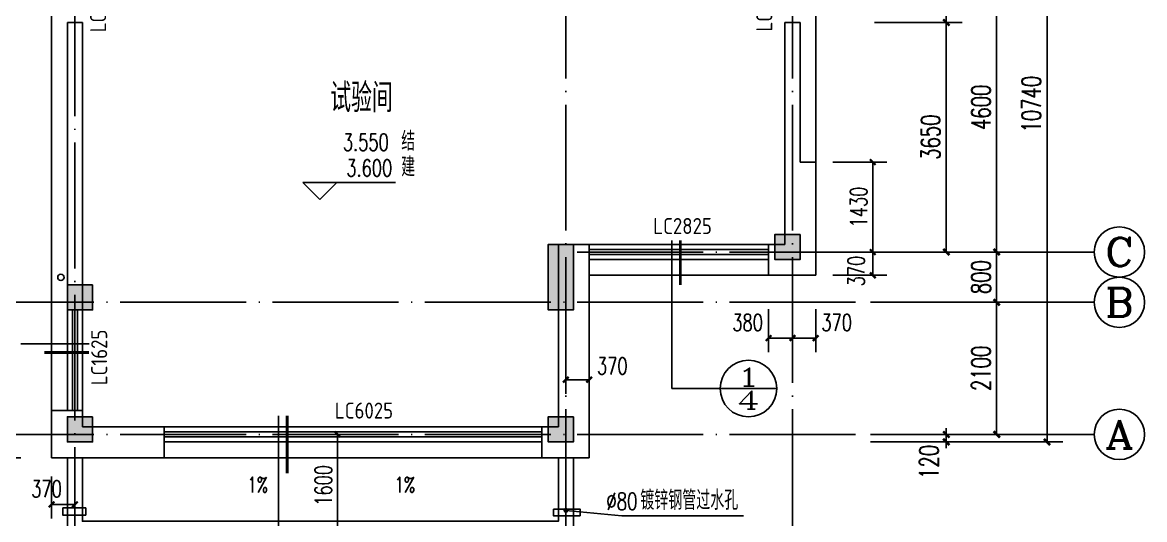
# Model space of a CAD drawing. Extents: x 79570 to 678837, y -1139230 to -612789.
# Drawn here: x 569266 to 587093, y -794049 to -786145 of the extents above; entities that cross this region are included whole.
import ezdxf
from ezdxf.enums import TextEntityAlignment as Align

# ---------------------------------------------------------------- set-up
doc = ezdxf.new("R2010")
doc.units = 0
doc.header["$LTSCALE"] = 1000
doc.header["$MEASUREMENT"] = 0
doc.linetypes.add('DOTE', pattern=[2.42, 2, -0.2, 0.02, -0.2])
for name, color, linetype in [('4', 4, 'Continuous'), ('A-注-尺寸标注......ANNO-DIMS', 90, 'Continuous'), ('A-注-尺寸标注.....ANNO-DIMS', 90, 'Continuous'), ('A-注-尺寸标注01...ANNO-DIMS-01', 95, 'Continuous'), ('A-注-房间名称.....ANNO-ROOM', 161, 'Continuous'), ('A-注-符号注释.....ANNO-IDEN', 201, 'Continuous'), ('A-注-门窗编号.....ANNO-DOWD', 81, 'Continuous'), ('A-立-线.18........ELEV-L.18', 153, 'Continuous'), ('A-立-线.25........ELEV-L.25', 141, 'Continuous'), ('A-通-墙............COMM-WALL', 50, 'Continuous'), ('A-通-结构剖线.....COMM-STRU-SECT', 20, 'Continuous'), ('A-通-轴线..........COMM-GRID', 27, 'DOTE'), ('A-通-门窗剖线......COMM-DRWD-SECT', 150, 'Continuous'), ('AXIS_TEXT', 7, 'Continuous'), ('DIM_ELEV', 3, 'Continuous'), ('DIM_LEAD', 3, 'Continuous'), ('DIM_SYMB', 3, 'Continuous'), ('PUB_TEXT', 7, 'Continuous'), ('水-VPIPE-雨水', 4, 'Continuous'), ('结-柱-填充', 1, 'Continuous')]:
    doc.layers.add(name, color=color, linetype=linetype)
doc.styles.add('_TCH_AXIS', font='COMPLEX', dxfattribs={"bigfont": 'GBCBIG'})
doc.styles.add('_TCH_DIM', font='SIMPLEX', dxfattribs={"bigfont": 'GBCBIG'})
doc.styles.add('_TCH_DIM_T3', font='SIMPLEX', dxfattribs={"width": 0.705882, "bigfont": 'GBCBIG'})
doc.styles.add('_TCH_LABEL', font='COMPLEX', dxfattribs={"bigfont": 'GBCBIG'})
doc.styles.add('COMPLEX', font='COMPLEX')
doc.styles.get("Standard").update_dxf_attribs({"font": 'gbenor.shx', "bigfont": 'gbcbig.shx'})
doc.dimstyles.new('_TCH_ARCH&&100', dxfattribs={"dimtxt": 297.5, "dimasz": 100, "dimexe": 250, "dimexo": 300, "dimgap": 100, "dimtad": 1, "dimdec": 0, "dimzin": 0, "dimdsep": 46, "dimtxsty": '_TCH_DIM_T3', "dimblk": 'ARCHTICK', "dimcen": 0.09, "dimclrt": 7, "dimazin": 2, "dimtfac": 1, "dimtdec": 0, "dimtix": 1, "dimtmove": 2, "dimatfit": 3, "dimfxl": 1, "dimtolj": 1, "dimtzin": 0, "dimarcsym": 0})
doc.dimstyles.new('_TCH_ARCH&&90', dxfattribs={"dimtxt": 267.75, "dimasz": 90, "dimexe": 225, "dimexo": 270, "dimgap": 90, "dimtad": 1, "dimdec": 0, "dimzin": 0, "dimdsep": 46, "dimtxsty": '_TCH_DIM_T3', "dimblk": 'ARCHTICK', "dimcen": 0.09, "dimclrt": 7, "dimazin": 2, "dimtfac": 1, "dimtdec": 0, "dimtix": 1, "dimtmove": 2, "dimatfit": 3, "dimfxl": 1, "dimtolj": 1, "dimtzin": 0, "dimarcsym": 0})

# ---------------------------------------------------------------- blocks, each defined once
blk = doc.blocks.new('2ceng23')
at = {"layer": '结-柱-填充'}
h = blk.add_hatch(color=8, dxfattribs=at)
h.dxf.hatch_style = 1
h.paths.add_polyline_path([(557745, -702332), (557345, -702332), (557345, -702732), (557745, -702732)])
h = blk.add_hatch(color=8, dxfattribs=at)
h.dxf.hatch_style = 1
h.paths.add_polyline_path([(565545, -702332), (565145, -702332), (565145, -702732), (565545, -702732)])
h = blk.add_hatch(color=8, dxfattribs=at)
h.dxf.hatch_style = 1
h.paths.add_polyline_path([(568985, -702332), (568585, -702332), (568585, -702732), (568985, -702732)])
h = blk.add_hatch(color=8, dxfattribs=at)
h.dxf.hatch_style = 1
h.paths.add_polyline_path([(557745, -705172), (557345, -705172), (557345, -705572), (557745, -705572)])
h = blk.add_hatch(color=8, dxfattribs=at)
h.dxf.hatch_style = 1
h.paths.add_polyline_path([(565545, -705172), (565145, -705172), (565145, -705572), (565545, -705572)])
h = blk.add_hatch(color=8, dxfattribs=at)
h.dxf.hatch_style = 1
h.paths.add_polyline_path([(568985, -705172), (568585, -705172), (568585, -705572), (568985, -705572)])
h = blk.add_hatch(color=8, dxfattribs=at)
h.dxf.hatch_style = 1
h.paths.add_polyline_path([(568985, -709772), (568585, -709772), (568585, -710172), (568985, -710172)])
h = blk.add_hatch(color=8, dxfattribs=at)
h.dxf.hatch_style = 1
h.paths.add_polyline_path([(565385, -709932), (564985, -709932), (564985, -710972), (565385, -710972)])
h = blk.add_hatch(color=8, dxfattribs=at)
h.dxf.hatch_style = 1
h.paths.add_polyline_path([(557745, -710572), (557345, -710572), (557345, -710972), (557745, -710972)])
h = blk.add_hatch(color=8, dxfattribs=at)
h.dxf.hatch_style = 1
h.paths.add_polyline_path([(557745, -712672), (557345, -712672), (557345, -713072), (557745, -713072)])
h = blk.add_hatch(color=8, dxfattribs=at)
h.dxf.hatch_style = 1
h.paths.add_polyline_path([(565385, -712672), (564985, -712672), (564985, -713072), (565385, -713072)])
at = {"layer": 'A-通-结构剖线.....COMM-STRU-SECT'}
for points in [[(557745, -702332), (557345, -702332), (557345, -702732), (557745, -702732)], [(565545, -702332), (565145, -702332), (565145, -702732), (565545, -702732)], [(568985, -702332), (568585, -702332), (568585, -702732), (568985, -702732)], [(557745, -705172), (557345, -705172), (557345, -705572), (557745, -705572)], [(565545, -705172), (565145, -705172), (565145, -705572), (565545, -705572)], [(568985, -705172), (568585, -705172), (568585, -705572), (568985, -705572)], [(568985, -709772), (568585, -709772), (568585, -710172), (568985, -710172)], [(565385, -709932), (564985, -709932), (564985, -710972), (565385, -710972)], [(557745, -710572), (557345, -710572), (557345, -710972), (557745, -710972)], [(557745, -712672), (557345, -712672), (557345, -713072), (557745, -713072)], [(565385, -712672), (564985, -712672), (564985, -713072), (565385, -713072)]]:
    blk.add_lwpolyline(points, close=True, dxfattribs=at)
blk = doc.blocks.new('3rt')
at = {"layer": '水-VPIPE-雨水'}
blk.add_circle((569876, -790199), 50, dxfattribs=at)
blk = doc.blocks.new('$TCHSYS$WIN2D')
for p, q in [((-0.5, 0.5), (0.5, 0.5)), ((-0.5, 0.5), (-0.5, -0.5)), ((0.5, 0.5), (0.5, -0.5)), ((0.5, 0.1667), (-0.5, 0.1667)), ((0.5, -0.1667), (-0.5, -0.1667)), ((-0.5, -0.5), (0.5, -0.5))]:
    blk.add_line(p, q)
blk = doc.blocks.new('_ArchTick')
at = {"color": 0, "linetype": 'ByBlock', "const_width": 0.4}
blk.add_lwpolyline([(-0.5, -0.5), (0.5, 0.5)], dxfattribs=at)
blk = doc.blocks.new('*D2324')
at = {"layer": 'A-注-尺寸标注......ANNO-DIMS', "color": 0, "lineweight": -2, "transparency": 16777216}
for p, q in [((582741, -785195), (584993, -785195)), ((584743, -789795), (584743, -785195)), ((582741, -789795), (584993, -789795))]:
    blk.add_line(p, q, dxfattribs=at)
at = {"layer": 'Defpoints', "color": 0, "transparency": 16777216}
for p in [(582441, -785195), (584743, -785195), (582441, -789795)]:
    blk.add_point(p, dxfattribs=at)
at = {"layer": 'A-注-尺寸标注......ANNO-DIMS', "color": 0, "lineweight": -2, "transparency": 16777216, "xscale": 100, "yscale": 100, "zscale": 100}
for p, rotation in [((584743, -785195), 90), ((584743, -789795), 270)]:
    blk.add_blockref('_ArchTick', p, dxfattribs=dict(at, rotation=rotation))
at = {"layer": 'A-注-尺寸标注......ANNO-DIMS', "color": 7, "transparency": 16777216, "insert": (584494, -787495), "char_height": 297.5, "attachment_point": 5, "rotation": 90, "style": '_TCH_DIM_T3'}
blk.add_mtext('\\A1;4600', dxfattribs=at)
blk = doc.blocks.new('*D2325')
at = {"layer": 'A-注-尺寸标注......ANNO-DIMS', "color": 0, "lineweight": -2, "transparency": 16777216}
for p, q in [((582741, -789795), (584993, -789795)), ((584743, -790595), (584743, -789795)), ((582741, -790595), (584993, -790595))]:
    blk.add_line(p, q, dxfattribs=at)
at = {"layer": 'Defpoints', "color": 0, "transparency": 16777216}
for p in [(582441, -789795), (584743, -789795), (582441, -790595)]:
    blk.add_point(p, dxfattribs=at)
at = {"layer": 'A-注-尺寸标注......ANNO-DIMS', "color": 0, "lineweight": -2, "transparency": 16777216, "xscale": 100, "yscale": 100, "zscale": 100}
for p, rotation in [((584743, -789795), 90), ((584743, -790595), 270)]:
    blk.add_blockref('_ArchTick', p, dxfattribs=dict(at, rotation=rotation))
at = {"layer": 'A-注-尺寸标注......ANNO-DIMS', "color": 7, "transparency": 16777216, "insert": (584494, -790195), "char_height": 297.5, "attachment_point": 5, "rotation": 90, "style": '_TCH_DIM_T3'}
blk.add_mtext('\\A1;800', dxfattribs=at)
blk = doc.blocks.new('*D2326')
at = {"layer": 'A-注-尺寸标注......ANNO-DIMS', "color": 0, "lineweight": -2, "transparency": 16777216}
for p, q in [((582741, -790595), (584993, -790595)), ((584743, -792695), (584743, -790595)), ((582741, -792695), (584993, -792695))]:
    blk.add_line(p, q, dxfattribs=at)
at = {"layer": 'Defpoints', "color": 0, "transparency": 16777216}
for p in [(582441, -790595), (584743, -790595), (582441, -792695)]:
    blk.add_point(p, dxfattribs=at)
at = {"layer": 'A-注-尺寸标注......ANNO-DIMS', "color": 0, "lineweight": -2, "transparency": 16777216, "xscale": 100, "yscale": 100, "zscale": 100}
for p, rotation in [((584743, -790595), 90), ((584743, -792695), 270)]:
    blk.add_blockref('_ArchTick', p, dxfattribs=dict(at, rotation=rotation))
at = {"layer": 'A-注-尺寸标注......ANNO-DIMS', "color": 7, "transparency": 16777216, "insert": (584494, -791645), "char_height": 297.5, "attachment_point": 5, "rotation": 90, "style": '_TCH_DIM_T3'}
blk.add_mtext('\\A1;2100', dxfattribs=at)
blk = doc.blocks.new('*D2327')
at = {"layer": 'A-注-尺寸标注......ANNO-DIMS', "color": 0, "lineweight": -2, "transparency": 16777216}
for p, q in [((582741, -782075), (585793, -782075)), ((585543, -792815), (585543, -782075)), ((582741, -792815), (585793, -792815))]:
    blk.add_line(p, q, dxfattribs=at)
at = {"layer": 'Defpoints', "color": 0, "transparency": 16777216}
for p in [(582441, -782075), (585543, -782075), (582441, -792815)]:
    blk.add_point(p, dxfattribs=at)
at = {"layer": 'A-注-尺寸标注......ANNO-DIMS', "color": 0, "lineweight": -2, "transparency": 16777216, "xscale": 100, "yscale": 100, "zscale": 100}
for p, rotation in [((585543, -782075), 90), ((585543, -792815), 270)]:
    blk.add_blockref('_ArchTick', p, dxfattribs=dict(at, rotation=rotation))
at = {"layer": 'A-注-尺寸标注......ANNO-DIMS', "color": 7, "transparency": 16777216, "insert": (585294, -787445), "char_height": 297.5, "attachment_point": 5, "rotation": 90, "style": '_TCH_DIM_T3'}
blk.add_mtext('\\A1;10740', dxfattribs=at)
blk = doc.blocks.new('_AXISO')
blk.add_circle((0, 0), 0.5)
at = {"layer": 'AXIS_TEXT', "style": 'COMPLEX', "width": 1.041667}
blk.add_attdef('A', text='', height=0.56, dxfattribs=at).set_placement((-0.25, -0.28), (0.25, -0.28), align=Align.FIT)
blk = doc.blocks.new('*D2353')
at = {"layer": 'A-注-尺寸标注01...ANNO-DIMS-01', "color": 0, "lineweight": -2, "transparency": 16777216}
for p, q in [((582803, -786145), (584193, -786145)), ((583943, -789795), (583943, -786145)), ((582803, -789795), (584193, -789795))]:
    blk.add_line(p, q, dxfattribs=at)
at = {"layer": 'Defpoints', "color": 0, "transparency": 16777216}
for p in [(582503, -786145), (583943, -786145), (582503, -789795)]:
    blk.add_point(p, dxfattribs=at)
at = {"layer": 'A-注-尺寸标注01...ANNO-DIMS-01', "color": 0, "lineweight": -2, "transparency": 16777216, "xscale": 100, "yscale": 100, "zscale": 100}
for p, rotation in [((583943, -786145), 90), ((583943, -789795), 270)]:
    blk.add_blockref('_ArchTick', p, dxfattribs=dict(at, rotation=rotation))
at = {"layer": 'A-注-尺寸标注01...ANNO-DIMS-01', "color": 7, "transparency": 16777216, "insert": (583694, -787970), "char_height": 297.5, "attachment_point": 5, "rotation": 90, "style": '_TCH_DIM_T3'}
blk.add_mtext('\\A1;3650', dxfattribs=at)
blk = doc.blocks.new('*D2354')
at = {"layer": 'A-注-尺寸标注01...ANNO-DIMS-01', "color": 0, "lineweight": -2, "transparency": 16777216}
for p, q in [((582803, -785445), (584193, -785445)), ((583943, -785445), (583943, -785345)), ((583943, -786145), (583943, -785445)), ((582803, -786145), (584193, -786145)), ((583943, -786145), (583943, -786245))]:
    blk.add_line(p, q, dxfattribs=at)
at = {"layer": 'Defpoints', "color": 0, "transparency": 16777216}
for p in [(582503, -785445), (583943, -785445), (582503, -786145)]:
    blk.add_point(p, dxfattribs=at)
at = {"layer": 'A-注-尺寸标注01...ANNO-DIMS-01', "color": 0, "lineweight": -2, "transparency": 16777216, "xscale": 100, "yscale": 100, "zscale": 100}
for p, rotation in [((583943, -785445), 270), ((583943, -786145), 90)]:
    blk.add_blockref('_ArchTick', p, dxfattribs=dict(at, rotation=rotation))
at = {"layer": 'A-注-尺寸标注01...ANNO-DIMS-01', "color": 7, "transparency": 16777216, "insert": (583694, -785795), "char_height": 297.5, "attachment_point": 5, "rotation": 90, "style": '_TCH_DIM_T3'}
blk.add_mtext('\\A1;700', dxfattribs=at)
blk = doc.blocks.new('*D2356')
at = {"layer": 'A-注-尺寸标注01...ANNO-DIMS-01', "color": 0, "lineweight": -2, "transparency": 16777216}
for p, q in [((583041, -792695), (584193, -792695)), ((583943, -792695), (583943, -792595)), ((583943, -792815), (583943, -792695)), ((583041, -792815), (584193, -792815)), ((583943, -792815), (583943, -792915))]:
    blk.add_line(p, q, dxfattribs=at)
at = {"layer": 'Defpoints', "color": 0, "transparency": 16777216}
for p in [(582741, -792695), (583943, -792695), (582741, -792815)]:
    blk.add_point(p, dxfattribs=at)
at = {"layer": 'A-注-尺寸标注01...ANNO-DIMS-01', "color": 0, "lineweight": -2, "transparency": 16777216, "xscale": 100, "yscale": 100, "zscale": 100}
for p, rotation in [((583943, -792695), 270), ((583943, -792815), 90)]:
    blk.add_blockref('_ArchTick', p, dxfattribs=dict(at, rotation=rotation))
at = {"layer": 'A-注-尺寸标注01...ANNO-DIMS-01', "color": 7, "transparency": 16777216, "insert": (583668, -793132), "char_height": 297.5, "attachment_point": 5, "rotation": 90, "style": '_TCH_DIM_T3'}
blk.add_mtext('\\A1;120', dxfattribs=at)
blk = doc.blocks.new('*D2376')
at = {"layer": 'A-注-尺寸标注01...ANNO-DIMS-01', "color": 0, "lineweight": -2, "transparency": 16777216}
for p, q in [((577899, -791295), (577899, -792050)), ((578269, -791295), (578269, -792050)), ((577899, -791825), (578269, -791825))]:
    blk.add_line(p, q, dxfattribs=at)
at = {"layer": 'Defpoints', "color": 0, "transparency": 16777216}
for p in [(577899, -791025), (578269, -791025), (578269, -791825)]:
    blk.add_point(p, dxfattribs=at)
at = {"layer": 'A-注-尺寸标注01...ANNO-DIMS-01', "color": 0, "lineweight": -2, "transparency": 16777216, "xscale": 90, "yscale": 90, "zscale": 90, "rotation": 180}
blk.add_blockref('_ArchTick', (577899, -791825), dxfattribs=at)
at = {"layer": 'A-注-尺寸标注01...ANNO-DIMS-01', "color": 0, "lineweight": -2, "transparency": 16777216, "xscale": 90, "yscale": 90, "zscale": 90}
blk.add_blockref('_ArchTick', (578269, -791825), dxfattribs=at)
at = {"layer": 'A-注-尺寸标注01...ANNO-DIMS-01', "color": 7, "transparency": 16777216, "insert": (578636, -791607), "char_height": 267.8, "attachment_point": 5, "style": '_TCH_DIM_T3'}
blk.add_mtext('\\A1;370', dxfattribs=at)
blk = doc.blocks.new('*D2377')
at = {"layer": 'A-注-尺寸标注01...ANNO-DIMS-01', "color": 0, "lineweight": -2, "transparency": 16777216}
for p, q in [((581119, -790705), (581119, -791389)), ((581499, -790705), (581499, -791389)), ((581119, -791164), (581499, -791164))]:
    blk.add_line(p, q, dxfattribs=at)
at = {"layer": 'Defpoints', "color": 0, "transparency": 16777216}
for p in [(581119, -790435), (581499, -790435), (581499, -791164)]:
    blk.add_point(p, dxfattribs=at)
at = {"layer": 'A-注-尺寸标注01...ANNO-DIMS-01', "color": 0, "lineweight": -2, "transparency": 16777216, "xscale": 90, "yscale": 90, "zscale": 90, "rotation": 180}
blk.add_blockref('_ArchTick', (581119, -791164), dxfattribs=at)
at = {"layer": 'A-注-尺寸标注01...ANNO-DIMS-01', "color": 0, "lineweight": -2, "transparency": 16777216, "xscale": 90, "yscale": 90, "zscale": 90}
blk.add_blockref('_ArchTick', (581499, -791164), dxfattribs=at)
at = {"layer": 'A-注-尺寸标注01...ANNO-DIMS-01', "color": 7, "transparency": 16777216, "insert": (580786, -790916), "char_height": 267.8, "attachment_point": 5, "style": '_TCH_DIM_T3'}
blk.add_mtext('\\A1;380', dxfattribs=at)
blk = doc.blocks.new('*D2378')
at = {"layer": 'A-注-尺寸标注01...ANNO-DIMS-01', "color": 0, "lineweight": -2, "transparency": 16777216}
for p, q in [((581499, -790705), (581499, -791389)), ((581869, -790705), (581869, -791389)), ((581499, -791164), (581869, -791164))]:
    blk.add_line(p, q, dxfattribs=at)
at = {"layer": 'Defpoints', "color": 0, "transparency": 16777216}
for p in [(581499, -790435), (581869, -790435), (581869, -791164)]:
    blk.add_point(p, dxfattribs=at)
at = {"layer": 'A-注-尺寸标注01...ANNO-DIMS-01', "color": 0, "lineweight": -2, "transparency": 16777216, "xscale": 90, "yscale": 90, "zscale": 90, "rotation": 180}
blk.add_blockref('_ArchTick', (581499, -791164), dxfattribs=at)
at = {"layer": 'A-注-尺寸标注01...ANNO-DIMS-01', "color": 0, "lineweight": -2, "transparency": 16777216, "xscale": 90, "yscale": 90, "zscale": 90}
blk.add_blockref('_ArchTick', (581869, -791164), dxfattribs=at)
at = {"layer": 'A-注-尺寸标注01...ANNO-DIMS-01', "color": 7, "transparency": 16777216, "insert": (582202, -790916), "char_height": 267.8, "attachment_point": 5, "style": '_TCH_DIM_T3'}
blk.add_mtext('\\A1;370', dxfattribs=at)
blk = doc.blocks.new('*D2379')
at = {"layer": 'A-注-尺寸标注01...ANNO-DIMS-01', "color": 0, "lineweight": -2, "transparency": 16777216}
for p, q in [((582139, -789795), (582999, -789795)), ((582774, -790165), (582774, -789795)), ((582139, -790165), (582999, -790165))]:
    blk.add_line(p, q, dxfattribs=at)
at = {"layer": 'Defpoints', "color": 0, "transparency": 16777216}
for p in [(581869, -789795), (582774, -789795), (581869, -790165)]:
    blk.add_point(p, dxfattribs=at)
at = {"layer": 'A-注-尺寸标注01...ANNO-DIMS-01', "color": 0, "lineweight": -2, "transparency": 16777216, "xscale": 90, "yscale": 90, "zscale": 90}
for p, rotation in [((582774, -789795), 90), ((582774, -790165), 270)]:
    blk.add_blockref('_ArchTick', p, dxfattribs=dict(at, rotation=rotation))
at = {"layer": 'A-注-尺寸标注01...ANNO-DIMS-01', "color": 7, "transparency": 16777216, "insert": (582512, -790098), "char_height": 267.8, "attachment_point": 5, "rotation": 90, "style": '_TCH_DIM_T3'}
blk.add_mtext('\\A1;370', dxfattribs=at)
blk = doc.blocks.new('*D2380')
at = {"layer": 'A-注-尺寸标注01...ANNO-DIMS-01', "color": 0, "lineweight": -2, "transparency": 16777216}
for p, q in [((582139, -788365), (582999, -788365)), ((582774, -789795), (582774, -788365)), ((582139, -789795), (582999, -789795))]:
    blk.add_line(p, q, dxfattribs=at)
at = {"layer": 'Defpoints', "color": 0, "transparency": 16777216}
for p in [(581869, -788365), (582774, -788365), (581869, -789795)]:
    blk.add_point(p, dxfattribs=at)
at = {"layer": 'A-注-尺寸标注01...ANNO-DIMS-01', "color": 0, "lineweight": -2, "transparency": 16777216, "xscale": 90, "yscale": 90, "zscale": 90}
for p, rotation in [((582774, -788365), 90), ((582774, -789795), 270)]:
    blk.add_blockref('_ArchTick', p, dxfattribs=dict(at, rotation=rotation))
at = {"layer": 'A-注-尺寸标注01...ANNO-DIMS-01', "color": 7, "transparency": 16777216, "insert": (582550, -789080), "char_height": 267.8, "attachment_point": 5, "rotation": 90, "style": '_TCH_DIM_T3'}
blk.add_mtext('\\A1;1430', dxfattribs=at)
blk = doc.blocks.new('*D2388')
at = {"layer": 'A-注-尺寸标注01...ANNO-DIMS-01', "color": 0, "lineweight": -2, "transparency": 16777216}
for p, q in [((569729, -793365), (569729, -794032)), ((570099, -793365), (570099, -794032)), ((569729, -793807), (570099, -793807))]:
    blk.add_line(p, q, dxfattribs=at)
at = {"layer": 'Defpoints', "color": 0, "transparency": 16777216}
for p in [(569729, -793095), (570099, -793095), (570099, -793807)]:
    blk.add_point(p, dxfattribs=at)
at = {"layer": 'A-注-尺寸标注01...ANNO-DIMS-01', "color": 0, "lineweight": -2, "transparency": 16777216, "xscale": 90, "yscale": 90, "zscale": 90, "rotation": 180}
blk.add_blockref('_ArchTick', (569729, -793807), dxfattribs=at)
at = {"layer": 'A-注-尺寸标注01...ANNO-DIMS-01', "color": 0, "lineweight": -2, "transparency": 16777216, "xscale": 90, "yscale": 90, "zscale": 90}
blk.add_blockref('_ArchTick', (570099, -793807), dxfattribs=at)
at = {"layer": 'A-注-尺寸标注01...ANNO-DIMS-01', "color": 7, "transparency": 16777216, "insert": (569648, -793560), "char_height": 267.8, "attachment_point": 5, "style": '_TCH_DIM_T3'}
blk.add_mtext('\\A1;370', dxfattribs=at)
blk = doc.blocks.new('*D2389')
at = {"layer": 'A-注-尺寸标注01...ANNO-DIMS-01', "color": 0, "lineweight": -2, "transparency": 16777216}
for p, q in [((569240, -792695), (568473, -792695)), ((568698, -793065), (568698, -792695)), ((569240, -793065), (568473, -793065))]:
    blk.add_line(p, q, dxfattribs=at)
at = {"layer": 'Defpoints', "color": 0, "transparency": 16777216}
for p in [(568698, -792695), (569510, -792695), (569510, -793065)]:
    blk.add_point(p, dxfattribs=at)
at = {"layer": 'A-注-尺寸标注01...ANNO-DIMS-01', "color": 0, "lineweight": -2, "transparency": 16777216, "xscale": 90, "yscale": 90, "zscale": 90}
for p, rotation in [((568698, -792695), 90), ((568698, -793065), 270)]:
    blk.add_blockref('_ArchTick', p, dxfattribs=dict(at, rotation=rotation))
at = {"layer": 'A-注-尺寸标注01...ANNO-DIMS-01', "color": 7, "transparency": 16777216, "insert": (568450, -793398), "char_height": 267.8, "attachment_point": 5, "rotation": 90, "style": '_TCH_DIM_T3'}
blk.add_mtext('\\A1;370', dxfattribs=at)
blk = doc.blocks.new('*D2637')
at = {"layer": 'A-注-尺寸标注01...ANNO-DIMS-01', "color": 0, "lineweight": -2, "transparency": 16777216}
for p, q in [((573880, -792695), (574496, -792695)), ((574271, -794315), (574271, -792695)), ((573880, -794315), (574496, -794315))]:
    blk.add_line(p, q, dxfattribs=at)
at = {"layer": 'Defpoints', "color": 0, "transparency": 16777216}
for p in [(573610, -792695), (574271, -792695), (573610, -794315)]:
    blk.add_point(p, dxfattribs=at)
at = {"layer": 'A-注-尺寸标注01...ANNO-DIMS-01', "color": 0, "lineweight": -2, "transparency": 16777216, "xscale": 90, "yscale": 90, "zscale": 90}
for p, rotation in [((574271, -792695), 90), ((574271, -794315), 270)]:
    blk.add_blockref('_ArchTick', p, dxfattribs=dict(at, rotation=rotation))
at = {"layer": 'A-注-尺寸标注01...ANNO-DIMS-01', "color": 7, "transparency": 16777216, "insert": (574047, -793505), "char_height": 267.8, "attachment_point": 5, "rotation": 90, "style": '_TCH_DIM_T3'}
blk.add_mtext('\\A1;1600', dxfattribs=at)

msp = doc.modelspace()

# ---------------------------------------------------------------- linework, layer by layer
at = {"layer": '4'}
for points in [[(569907, -793863.5), (570271, -793863.5), (570271, -793978.4), (569907, -793978.4)], [(577702.3, -793882), (578123.9, -793882), (578123.9, -793988.4), (577702.3, -793988.4)]]:
    msp.add_lwpolyline(points, close=True, dxfattribs=at)
at = {"layer": 'A-注-尺寸标注.....ANNO-DIMS'}
for p, q in [((583890.2, -789795), (586292.6, -789795)), ((584268.4, -789795), (586292.6, -789795)), ((583890.2, -790595), (586292.6, -790595)), ((584268.4, -790595), (586292.6, -790595)), ((583890.2, -792695), (586292.6, -792695)), ((584268.4, -792695), (586292.6, -792695))]:
    msp.add_line(p, q, dxfattribs=at)
at = {"layer": 'A-注-符号注释.....ANNO-IDEN'}
for p, q in [((579582.8, -789611.2), (579582.8, -791965.4)), ((570323.7, -791256.4), (569239.6, -791256.4)), ((579582.8, -791965.4), (580350.2, -791965.4)), ((581250.2, -791965.4), (580350.2, -791965.4)), ((573335.5, -792396.8), (573335.5, -798734.6))]:
    msp.add_line(p, q, dxfattribs=at)
at = {"layer": 'A-注-符号注释.....ANNO-IDEN', "const_width": 45}
for points in [[(579717.8, -789611.2), (579717.8, -790320.5)], [(570323.7, -791391.4), (569614.4, -791391.4)], [(573470.5, -792396.8), (573470.5, -793313.7)]]:
    msp.add_lwpolyline(points, dxfattribs=at)
at = {"layer": 'A-注-符号注释.....ANNO-IDEN'}
msp.add_circle((580800.2, -791965.4), 450, dxfattribs=at)
at = {"layer": 'A-立-线.18........ELEV-L.18'}
for p, q in [((581869.3, -788365), (581869.3, -782575)), ((569729.3, -783625), (569729.3, -792315)), ((581119.3, -790165), (578269.3, -790165)), ((571519.3, -793065), (577519.3, -793065))]:
    msp.add_line(p, q, dxfattribs=at)
at = {"layer": 'A-立-线.25........ELEV-L.25'}
for points in [[(569979.3, -793065), (569979.3, -794315), (578019.3, -794315), (578019.3, -793065)], [(570219.3, -793065), (570219.3, -794075), (577779.3, -794075), (577779.3, -793065)]]:
    msp.add_lwpolyline(points, dxfattribs=at)
at = {"layer": 'A-通-墙............COMM-WALL'}
for p, q in [((570219.3, -786145), (569979.3, -786145)), ((569979.3, -786145), (569979.3, -790715)), ((570219.3, -790715), (570219.3, -786145)), ((581619.3, -786145), (581379.3, -786145)), ((581379.3, -786145), (581379.3, -788365)), ((581619.3, -788365), (581619.3, -786145)), ((581379.3, -788365), (581379.3, -789675)), ((581619.3, -788365), (581869.3, -788365)), ((581869.3, -788365), (581869.3, -790165)), ((577779.3, -792575), (577779.3, -789675)), ((578269.3, -789675), (577779.3, -789675)), ((578269.3, -789915), (578269.3, -789675)), ((581379.3, -789675), (581119.3, -789675)), ((581119.3, -789675), (581119.3, -789915)), ((578269.3, -793065), (578269.3, -789915)), ((581119.3, -790165), (581119.3, -789915)), ((581869.3, -790165), (581119.3, -790165)), ((569979.3, -790715), (570219.3, -790715)), ((569729.3, -793065), (569729.3, -792315)), ((569729.3, -792315), (569979.3, -792315)), ((570219.3, -792315), (569979.3, -792315)), ((570219.3, -792575), (570219.3, -792315)), ((570219.3, -792575), (571519.3, -792575)), ((571519.3, -792815), (571519.3, -792575)), ((577779.3, -792575), (577519.3, -792575)), ((577519.3, -792815), (577519.3, -792575)), ((571519.3, -793065), (571519.3, -792815)), ((577519.3, -793065), (577519.3, -792815)), ((569729.3, -793065), (571519.3, -793065)), ((578269.3, -793065), (577519.3, -793065))]:
    msp.add_line(p, q, dxfattribs=at)
at = {"layer": 'A-通-轴线..........COMM-GRID'}
for p, q in [((570099.3, -794895), (570099.3, -780195)), ((577899.3, -780195), (577899.3, -794895)), ((581499.3, -780195), (581499.3, -794895)), ((582499.3, -789795), (577899.3, -789795)), ((582499.3, -790595), (569099.3, -790595)), ((582499.3, -792695), (569099.3, -792695))]:
    msp.add_line(p, q, dxfattribs=at)
at = {"layer": 'DIM_ELEV'}
for p, q in [((573988.2, -788958.1), (573718.2, -788688.1)), ((573718.2, -788688.1), (575193.9, -788688.1)), ((573988.2, -788958.1), (574258.2, -788688.1))]:
    msp.add_line(p, q, dxfattribs=at)
at = {"layer": 'DIM_LEAD'}
for p, q in [((577899.3, -793902.6), (578787.5, -793990.4)), ((578787.5, -793990.4), (580723.2, -793990.4))]:
    msp.add_line(p, q, dxfattribs=at)
at = {"layer": 'DIM_LEAD', "const_width": 40}
msp.add_lwpolyline([(577879.4, -793900.6, 1), (577919.2, -793904.6, 1)], format="xyb", close=True, dxfattribs=at)
at = {"layer": 'DIM_SYMB'}
for points in [[(572757.1, -793513.8, 0, 0, 0), (572144, -793644.5, 72, 0, 0), (571879.9, -793700.8, 0, 0, 0)], [(575541.9, -793513.8, 0, 0, 0), (576155.1, -793644.5, 72, 0, 0), (576419.1, -793700.8, 0, 0, 0)]]:
    msp.add_lwpolyline(points, format="xyseb", dxfattribs=at)

# ---------------------------------------------------------------- block references
msp.add_blockref('3rt', (0, 0))
at = {"layer": '4'}
msp.add_blockref('2ceng23', (12634.5, -79742.7), dxfattribs=at)
at = {"layer": 'A-注-尺寸标注.....ANNO-DIMS'}
ref = msp.add_blockref('_AXISO', (586692.6, -789795), dxfattribs=dict(at, xscale=800, yscale=800, zscale=800))
ref.add_attrib('A', 'C', dxfattribs={"layer": 'AXIS_TEXT', "height": 452.5, "style": '_TCH_AXIS', "width": 1.4}).set_placement((586466.3, -790021.3), (586918.9, -790021.3), align=Align.FIT)
ref = msp.add_blockref('_AXISO', (586692.6, -790595), dxfattribs=dict(at, xscale=800, yscale=800, zscale=800))
ref.add_attrib('A', 'B', dxfattribs={"layer": 'AXIS_TEXT', "height": 452.5, "style": '_TCH_AXIS', "width": 1.235294}).set_placement((586466.3, -790821.3), (586918.9, -790821.3), align=Align.FIT)
ref = msp.add_blockref('_AXISO', (586692.6, -792695), dxfattribs=dict(at, xscale=800, yscale=800, zscale=800))
ref.add_attrib('A', 'A', dxfattribs={"layer": 'AXIS_TEXT', "height": 452.5, "style": '_TCH_AXIS', "width": 1.166667}).set_placement((586466.3, -792921.3), (586918.9, -792921.3), align=Align.FIT)
at = {"layer": 'A-通-门窗剖线......COMM-DRWD-SECT', "yscale": 240, "zscale": 240}
for p, xscale, rotation in [((579694.3, -789795), 2850.000000020606, 180), ((570099.3, -791515), 1600.000000005588, 90.00000000004266)]:
    msp.add_blockref('$TCHSYS$WIN2D', p, dxfattribs=dict(at, xscale=xscale, rotation=rotation))
at = {"layer": 'A-通-门窗剖线......COMM-DRWD-SECT', "xscale": 5999.999999926542, "yscale": -240, "zscale": 240}
msp.add_blockref('$TCHSYS$WIN2D', (574519.3, -792695), dxfattribs=at)

# ---------------------------------------------------------------- texts
at = {"layer": 'A-注-房间名称.....ANNO-ROOM', "style": '_TCH_DIM'}
msp.add_text('试验间', height=460.8, dxfattribs=at).set_placement((574154.3, -787573.3))
at = {"layer": 'A-注-门窗编号.....ANNO-DOWD'}
for s, p in [('LC0725', (570594.9, -786301.8)), ('LC0725', (581179.4, -786290.1)), ('LC1625', (570612.4, -791913.8))]:
    msp.add_text(s, height=255, rotation=90, dxfattribs=at).set_placement(p)
for s, p in [('LC2825', (579287.1, -789509.3)), ('LC6025', (574229.3, -792443.7))]:
    msp.add_text(s, height=255, dxfattribs=at).set_placement(p)
at = {"layer": 'PUB_TEXT', "style": '_TCH_DIM', "width": 0.705882}
for s, height, p in [('3.550', 267.75, (574356.9, -788184.1)), ('3.600', 267.75, (574410.9, -788593.6)), ('1%', 244.8, (572841.6, -793618.2)), ('1%', 244.8, (575177.6, -793618.2)), ('%%c80', 272, (578542.2, -793894.4))]:
    msp.add_text(s, height=height, dxfattribs=at).set_placement(p)
at = {"layer": 'PUB_TEXT', "style": '_TCH_DIM'}
for s, height, p in [('结', 303.8, (575283.9, -788184.1)), ('建', 303.8, (575283.9, -788593.6)), ('镀锌钢管过水孔', 308.65, (579081.6, -793894.4))]:
    msp.add_text(s, height=height, dxfattribs=at).set_placement(p)
at = {"layer": 'PUB_TEXT', "style": '_TCH_LABEL'}
for s, width, p, p2 in [('1', 2.916667, (580619, -791929.1), (580981.3, -791929.1)), ('4', 1.640625, (580619, -792291.4), (580981.3, -792291.4))]:
    msp.add_text(s, height=289.8, dxfattribs=dict(at, width=width)).set_placement(p, p2, align=Align.FIT)

# ---------------------------------------------------------------- dimensions: what is measured, and where the dimension line sits
at = {"layer": 'A-注-尺寸标注......ANNO-DIMS'}
for p1, p2, distance, picture, middle in [((582440.7, -792815), (582440.7, -782075), -3101.9, '*D2327', (585293.9, -787445)), ((582440.7, -789795), (582440.7, -785195), -2301.9, '*D2324', (584493.9, -787495)), ((582440.7, -790595), (582440.7, -789795), -2301.9, '*D2325', (584493.9, -790195)), ((582440.7, -792695), (582440.7, -790595), -2301.9, '*D2326', (584493.9, -791645))]:
    dim = msp.add_aligned_dim(p1=p1, p2=p2, distance=distance, dimstyle='_TCH_ARCH&&100', dxfattribs=at)
    dim.commit()
    dim.dimension.update_dxf_attribs({"geometry": picture, "text_midpoint": middle})
at = {"layer": 'A-注-尺寸标注01...ANNO-DIMS-01'}
for p1, p2, distance, dimstyle, picture, middle in [((582503.1, -786145), (582503.1, -785445), -1439.5, '_TCH_ARCH&&100', '*D2354', (583693.9, -785795)), ((582503.1, -789795), (582503.1, -786145), -1439.5, '_TCH_ARCH&&100', '*D2353', (583693.9, -787970)), ((581869.3, -789795), (581869.3, -788365), -904.7, '_TCH_ARCH&&90', '*D2380', (582550.1, -789080))]:
    dim = msp.add_aligned_dim(p1=p1, p2=p2, distance=distance, dimstyle=dimstyle, dxfattribs=at)
    dim.commit()
    dim.dimension.update_dxf_attribs({"geometry": picture, "text_midpoint": middle})
for base, p1, p2, angle, dimstyle, picture, middle in [((582774, -789795), (581869.3, -790165), (581869.3, -789795), 90, '_TCH_ARCH&&90', '*D2379', (582512.1, -790097.7)), ((581499.3, -791163.9), (581119.3, -790435), (581499.3, -790435), 0, '_TCH_ARCH&&90', '*D2377', (580786.3, -790916.4)), ((581869.3, -791163.9), (581499.3, -790435), (581869.3, -790435), 0, '_TCH_ARCH&&90', '*D2378', (582202.3, -790916.4)), ((578269.3, -791824.8), (577899.3, -791025.1), (578269.3, -791025.1), 0, '_TCH_ARCH&&90', '*D2376', (578635.9, -791607.3)), ((568698, -792695), (569510.4, -793065), (569510.4, -792695), 90, '_TCH_ARCH&&90', '*D2389', (568450.5, -793398)), ((583942.6, -792695), (582740.7, -792815), (582740.7, -792695), 90, '_TCH_ARCH&&100', '*D2356', (583667.6, -793131.9)), ((570099.3, -793807.1), (569729.3, -793094.6), (570099.3, -793094.6), 0, '_TCH_ARCH&&90', '*D2388', (569648.3, -793559.6))]:
    dim = msp.add_linear_dim(base=base, p1=p1, p2=p2, angle=angle, dimstyle=dimstyle, dxfattribs=at)
    dim.commit()
    dim.dimension.update_dxf_attribs({"geometry": picture, "text_midpoint": middle, "dimtype": 161})
dim = msp.add_aligned_dim(p1=(573609.8, -794315), p2=(573609.8, -792695), distance=-661.5, text='1600', dimstyle='_TCH_ARCH&&90', dxfattribs=at)
dim.commit()
dim.dimension.update_dxf_attribs({"geometry": '*D2637', "text_midpoint": (574047.5, -793505)})

doc.saveas('drawing.dxf')
